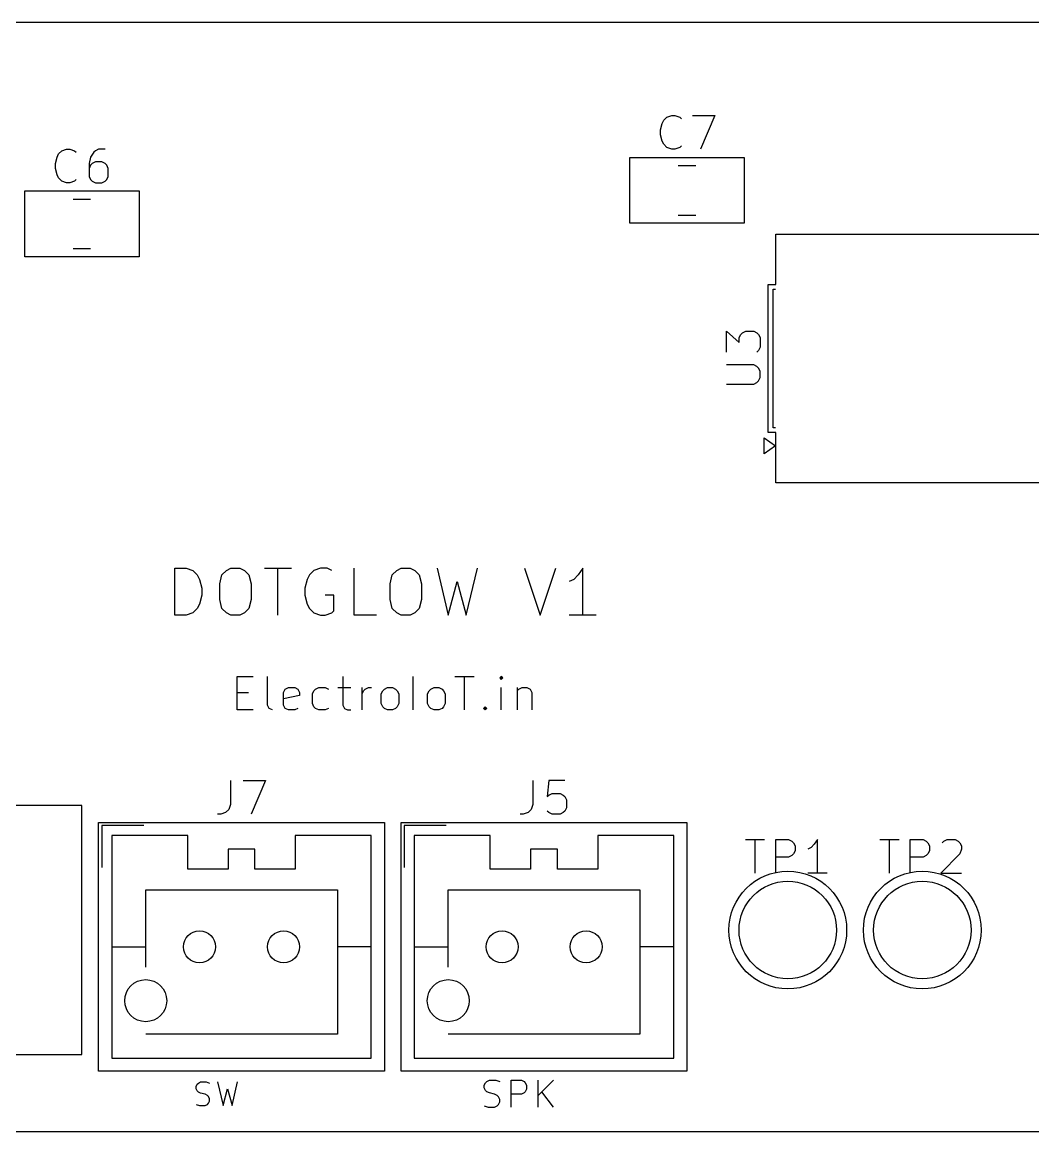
# Model space of a CAD drawing. Header units: millimetres. Extents: x -15 to 128, y -8 to 40.
# Drawn here: x 57.22 to 87.29, y 0 to 33 of the extents above; entities that cross this region are included whole.
import ezdxf

# ---------------------------------------------------------------- set-up
doc = ezdxf.new("R2010")
doc.units = ezdxf.units.MM
for name, color, linetype, true_color in [('Edge.Cuts', 254, 'CONTINUOUS', 0xd0d2cd), ('F.Courtyard', 6, 'CONTINUOUS', 0xff26e2), ('F.Silkscreen', 41, 'CONTINUOUS', 0xf2eda1), ('User.Drawings', 9, 'CONTINUOUS', 0xc2c2c2)]:
    doc.layers.add(name, color=color, linetype=linetype, true_color=true_color)

msp = doc.modelspace()

# ---------------------------------------------------------------- linework, layer by layer
at = {"layer": 'Edge.Cuts', "linetype": 'CONTINUOUS'}
for p, q in [((0, 33), (128, 33)), ((128, 0), (0, 0))]:
    msp.add_line(p, q, dxfattribs=at)
at = {"layer": 'Edge.Cuts'}
for centre, radius in [((62.5, 5.5), 0.475), ((65, 5.5), 0.475), ((71.5, 5.5), 0.475), ((74, 5.5), 0.475), ((60.9, 3.9), 0.624999), ((69.9, 3.9), 0.624999)]:
    msp.add_circle(centre, radius, dxfattribs=at)
at = {"layer": 'F.Courtyard', "linetype": 'CONTINUOUS'}
for p, q in [((75.3, 28.98), (78.7, 28.98)), ((75.3, 27.02), (75.3, 28.98)), ((78.7, 28.98), (78.7, 27.02)), ((57.3, 27.98), (60.7, 27.98)), ((57.3, 26.02), (57.3, 27.98)), ((60.7, 27.98), (60.7, 26.02)), ((78.7, 27.02), (75.3, 27.02)), ((79.64, 26.7), (88.36, 26.7)), ((79.64, 25.2), (79.64, 26.7)), ((60.7, 26.02), (57.3, 26.02)), ((79.42, 25.2), (79.64, 25.2)), ((79.42, 20.8), (79.42, 25.2)), ((79.64, 20.8), (79.42, 20.8)), ((79.64, 19.3), (79.64, 20.8)), ((88.36, 19.3), (79.64, 19.3)), ((59, 9.7), (49, 9.7)), ((59, 2.3), (59, 9.7)), ((59.5, 9.2), (68, 9.2)), ((59.5, 1.8), (59.5, 9.2)), ((68, 9.2), (68, 1.8)), ((68.5, 9.2), (77, 9.2)), ((68.5, 1.8), (68.5, 9.2)), ((77, 9.2), (77, 1.8)), ((49, 2.3), (59, 2.3)), ((68, 1.8), (59.5, 1.8)), ((77, 1.8), (68.5, 1.8))]:
    msp.add_line(p, q, dxfattribs=at)
at = {"layer": 'F.Courtyard'}
for centre, radius in [((80, 6), 1.75), ((84, 6), 1.75), ((62.5, 5.5), 0.475), ((65, 5.5), 0.475), ((71.5, 5.5), 0.475), ((74, 5.5), 0.475), ((60.9, 3.9), 0.624999), ((69.9, 3.9), 0.624999)]:
    msp.add_circle(centre, radius, dxfattribs=at)
at = {"layer": 'F.Silkscreen', "linetype": 'CONTINUOUS'}
for p, q in [((76.261905, 29.987086), (76.309524, 30.082324)), ((76.309524, 30.082324), (76.404762, 30.177562)), ((76.404762, 30.177562), (76.547619, 30.225181)), ((76.547619, 30.225181), (76.642857, 30.225181)), ((76.642857, 30.225181), (76.785714, 30.177562)), ((76.785714, 30.177562), (76.833333, 30.129943)), ((77.166667, 30.225181), (77.833333, 30.225181)), ((77.833333, 30.225181), (77.404762, 29.225181)), ((76.214286, 29.79661), (76.261905, 29.987086)), ((76.214286, 29.653753), (76.214286, 29.79661)), ((76.261905, 29.463277), (76.214286, 29.653753)), ((76.309524, 29.368039), (76.261905, 29.463277)), ((58.261905, 28.987086), (58.309524, 29.082324)), ((58.309524, 29.082324), (58.404762, 29.177562)), ((58.404762, 29.177562), (58.547619, 29.225181)), ((58.547619, 29.225181), (58.642857, 29.225181)), ((58.642857, 29.225181), (58.785714, 29.177562)), ((58.785714, 29.177562), (58.833333, 29.129943)), ((59.357143, 29.129943), (59.261905, 28.987086)), ((59.404762, 29.177562), (59.357143, 29.129943)), ((59.5, 29.225181), (59.404762, 29.177562)), ((59.690476, 29.225181), (59.5, 29.225181)), ((76.404762, 29.2728), (76.309524, 29.368039)), ((76.547619, 29.225181), (76.404762, 29.2728)), ((76.642857, 29.225181), (76.547619, 29.225181)), ((76.785714, 29.2728), (76.642857, 29.225181)), ((76.833333, 29.32042), (76.785714, 29.2728)), ((58.214286, 28.79661), (58.261905, 28.987086)), ((58.214286, 28.653753), (58.214286, 28.79661)), ((59.261905, 28.987086), (59.214286, 28.79661)), ((59.214286, 28.79661), (59.214286, 28.415658)), ((59.261905, 28.748991), (59.214286, 28.653753)), ((59.309524, 28.79661), (59.261905, 28.748991)), ((59.404762, 28.844229), (59.309524, 28.79661)), ((59.595238, 28.844229), (59.404762, 28.844229)), ((59.690476, 28.79661), (59.595238, 28.844229)), ((59.738095, 28.748991), (59.690476, 28.79661)), ((59.785714, 28.653753), (59.738095, 28.748991)), ((76.738748, 28.735), (77.261252, 28.735)), ((58.261905, 28.463277), (58.214286, 28.653753)), ((58.309524, 28.368039), (58.261905, 28.463277)), ((59.214286, 28.415658), (59.261905, 28.32042)), ((59.738095, 28.32042), (59.785714, 28.415658)), ((59.785714, 28.415658), (59.785714, 28.653753)), ((58.404762, 28.2728), (58.309524, 28.368039)), ((58.547619, 28.225181), (58.404762, 28.2728)), ((58.642857, 28.225181), (58.547619, 28.225181)), ((58.785714, 28.2728), (58.642857, 28.225181)), ((58.833333, 28.32042), (58.785714, 28.2728)), ((59.261905, 28.32042), (59.309524, 28.2728)), ((59.309524, 28.2728), (59.404762, 28.225181)), ((59.404762, 28.225181), (59.595238, 28.225181)), ((59.595238, 28.225181), (59.690476, 28.2728)), ((59.690476, 28.2728), (59.738095, 28.32042)), ((58.738748, 27.735), (59.261252, 27.735)), ((76.738748, 27.265), (77.261252, 27.265)), ((58.738748, 26.265), (59.261252, 26.265)), ((79.565, 25.06), (79.63, 25.06)), ((79.565, 20.94), (79.565, 25.06)), ((78.174819, 23.190477), (78.174819, 23.809524)), ((78.174819, 23.809524), (78.555771, 23.476191)), ((78.60339, 23.714286), (78.651009, 23.761905)), ((78.651009, 23.761905), (78.746247, 23.809524)), ((78.746247, 23.809524), (78.984342, 23.809524)), ((78.984342, 23.809524), (79.07958, 23.761905)), ((79.07958, 23.761905), (79.1272, 23.714286)), ((78.555771, 23.619048), (78.60339, 23.714286)), ((78.555771, 23.476191), (78.555771, 23.619048)), ((79.1272, 23.714286), (79.174819, 23.619048)), ((79.174819, 23.619048), (79.174819, 23.333334)), ((79.1272, 23.238096), (79.07958, 23.190477)), ((79.174819, 23.333334), (79.1272, 23.238096)), ((78.984342, 22.809524), (78.174819, 22.809524)), ((79.07958, 22.761905), (78.984342, 22.809524)), ((79.1272, 22.714286), (79.07958, 22.761905)), ((79.174819, 22.619048), (79.1272, 22.714286)), ((79.174819, 22.428572), (79.174819, 22.619048)), ((78.174819, 22.238096), (78.984342, 22.238096)), ((78.984342, 22.238096), (79.07958, 22.285715)), ((79.07958, 22.285715), (79.1272, 22.333334)), ((79.1272, 22.333334), (79.174819, 22.428572)), ((79.63, 20.94), (79.565, 20.94)), ((79.3, 20.16), (79.3, 20.64)), ((79.3, 20.64), (79.63, 20.4)), ((79.3, 20.16), (79.3, 20.64)), ((79.3, 20.64), (79.63, 20.4)), ((79.63, 20.4), (79.3, 20.16)), ((79.63, 20.4), (79.3, 20.16)), ((61.766666, 15.363254), (61.766666, 16.763254)), ((61.766666, 16.763254), (62.099999, 16.763254)), ((62.099999, 16.763254), (62.299999, 16.696587)), ((62.299999, 16.696587), (62.433333, 16.563254)), ((62.433333, 16.563254), (62.499999, 16.42992)), ((63.099999, 16.296587), (63.166666, 16.563254)), ((63.166666, 16.563254), (63.299999, 16.696587)), ((63.299999, 16.696587), (63.433333, 16.763254)), ((63.433333, 16.763254), (63.699999, 16.763254)), ((63.699999, 16.763254), (63.833333, 16.696587)), ((63.833333, 16.696587), (63.966666, 16.563254)), ((63.966666, 16.563254), (64.033333, 16.296587)), ((64.433333, 16.763254), (65.233333, 16.763254)), ((64.833333, 15.363254), (64.833333, 16.763254)), ((65.766667, 16.563254), (65.7, 16.42992)), ((65.9, 16.696587), (65.766667, 16.563254)), ((66.1, 16.763254), (65.9, 16.696587)), ((66.3, 16.763254), (66.1, 16.763254)), ((66.433333, 16.696587), (66.3, 16.763254)), ((67.1, 15.363254), (67.1, 16.763254)), ((68.166666, 16.296587), (68.233333, 16.563254)), ((68.233333, 16.563254), (68.366666, 16.696587)), ((68.366666, 16.696587), (68.5, 16.763254)), ((68.5, 16.763254), (68.766666, 16.763254)), ((68.766666, 16.763254), (68.9, 16.696587)), ((68.9, 16.696587), (69.033333, 16.563254)), ((69.033333, 16.563254), (69.1, 16.296587)), ((69.566667, 16.763254), (69.9, 15.363254)), ((70.433333, 15.363254), (70.766667, 16.763254)), ((72.166667, 16.763254), (72.633334, 15.363254)), ((72.633334, 15.363254), (73.1, 16.763254)), ((73.766667, 16.563254), (73.633334, 16.42992)), ((73.9, 16.763254), (73.766667, 16.563254)), ((73.9, 15.363254), (73.9, 16.763254)), ((62.499999, 16.42992), (62.566666, 16.163254)), ((63.099999, 15.82992), (63.099999, 16.296587)), ((64.033333, 16.296587), (64.033333, 15.82992)), ((65.7, 16.42992), (65.633333, 16.163254)), ((68.166666, 15.82992), (68.166666, 16.296587)), ((69.1, 16.296587), (69.1, 15.82992)), ((69.9, 15.363254), (70.166667, 16.363254)), ((70.166667, 16.363254), (70.433333, 15.363254)), ((73.633334, 16.42992), (73.5, 16.363254)), ((62.566666, 15.963254), (62.499999, 15.696587)), ((62.566666, 16.163254), (62.566666, 15.963254)), ((65.633333, 16.163254), (65.633333, 15.963254)), ((65.633333, 15.963254), (65.7, 15.696587)), ((66.5, 15.963254), (66.233333, 15.963254)), ((66.5, 15.496587), (66.5, 15.963254)), ((62.433333, 15.563254), (62.299999, 15.42992)), ((62.499999, 15.696587), (62.433333, 15.563254)), ((63.166666, 15.563254), (63.099999, 15.82992)), ((63.299999, 15.42992), (63.166666, 15.563254)), ((63.966666, 15.563254), (63.833333, 15.42992)), ((64.033333, 15.82992), (63.966666, 15.563254)), ((65.7, 15.696587), (65.766667, 15.563254)), ((65.766667, 15.563254), (65.9, 15.42992)), ((68.233333, 15.563254), (68.166666, 15.82992)), ((68.366666, 15.42992), (68.233333, 15.563254)), ((69.033333, 15.563254), (68.9, 15.42992)), ((69.1, 15.82992), (69.033333, 15.563254)), ((62.099999, 15.363254), (61.766666, 15.363254)), ((62.299999, 15.42992), (62.099999, 15.363254)), ((63.433333, 15.363254), (63.299999, 15.42992)), ((63.699999, 15.363254), (63.433333, 15.363254)), ((63.833333, 15.42992), (63.699999, 15.363254)), ((65.9, 15.42992), (66.1, 15.363254)), ((66.1, 15.363254), (66.233333, 15.363254)), ((66.233333, 15.363254), (66.433333, 15.42992)), ((66.433333, 15.42992), (66.5, 15.496587)), ((67.766667, 15.363254), (67.1, 15.363254)), ((68.5, 15.363254), (68.366666, 15.42992)), ((68.766666, 15.363254), (68.5, 15.363254)), ((68.9, 15.42992), (68.766666, 15.363254)), ((74.3, 15.363254), (73.5, 15.363254)), ((63.619047, 12.545181), (63.619047, 13.545181)), ((63.619047, 13.545181), (64.095237, 13.545181)), ((64.523809, 12.688039), (64.523809, 13.545181)), ((66.761905, 13.545181), (66.761905, 12.688039)), ((68.857144, 12.545181), (68.857144, 13.545181)), ((70.095239, 13.545181), (70.666667, 13.545181)), ((70.380953, 12.545181), (70.380953, 13.545181)), ((71.476191, 13.545181), (71.428572, 13.497562)), ((71.52381, 13.497562), (71.476191, 13.545181)), ((71.476191, 13.545181), (71.476191, 13.449943)), ((65.047619, 13.164229), (65.142857, 13.211848)), ((65.142857, 13.211848), (65.333333, 13.211848)), ((65.333333, 13.211848), (65.428571, 13.164229)), ((65.952381, 13.164229), (66.047619, 13.211848)), ((66.047619, 13.211848), (66.238095, 13.211848)), ((66.238095, 13.211848), (66.333333, 13.164229)), ((66.619048, 13.211848), (67, 13.211848)), ((67.333334, 12.545181), (67.333334, 13.211848)), ((67.428572, 13.164229), (67.52381, 13.211848)), ((67.52381, 13.211848), (67.619048, 13.211848)), ((68.000001, 13.164229), (68.095239, 13.211848)), ((68.095239, 13.211848), (68.238096, 13.211848)), ((68.238096, 13.211848), (68.333334, 13.164229)), ((69.380953, 13.164229), (69.476191, 13.211848)), ((69.476191, 13.211848), (69.619048, 13.211848)), ((69.619048, 13.211848), (69.714286, 13.164229)), ((71.428572, 13.497562), (71.476191, 13.449943)), ((71.476191, 13.449943), (71.52381, 13.497562)), ((71.476191, 12.545181), (71.476191, 13.211848)), ((71.952381, 13.211848), (71.952381, 12.545181)), ((72, 13.164229), (72.095238, 13.211848)), ((72.095238, 13.211848), (72.238095, 13.211848)), ((72.238095, 13.211848), (72.333333, 13.164229)), ((63.619047, 13.068991), (63.95238, 13.068991)), ((65, 13.068991), (65.047619, 13.164229)), ((65, 12.688039), (65, 13.068991)), ((65.47619, 12.973753), (65, 12.878515)), ((65.428571, 13.164229), (65.47619, 13.068991)), ((65.47619, 13.068991), (65.47619, 12.973753)), ((65.857143, 13.021372), (65.904762, 13.11661)), ((65.857143, 12.735658), (65.857143, 13.021372)), ((65.904762, 13.11661), (65.952381, 13.164229)), ((67.333334, 13.021372), (67.380953, 13.11661)), ((67.380953, 13.11661), (67.428572, 13.164229)), ((67.904763, 13.021372), (67.952382, 13.11661)), ((67.904763, 12.735658), (67.904763, 13.021372)), ((67.952382, 13.11661), (68.000001, 13.164229)), ((68.333334, 13.164229), (68.380953, 13.11661)), ((68.380953, 13.11661), (68.428572, 13.021372)), ((68.428572, 13.021372), (68.428572, 12.735658)), ((69.285715, 13.021372), (69.333334, 13.11661)), ((69.285715, 12.735658), (69.285715, 13.021372)), ((69.333334, 13.11661), (69.380953, 13.164229)), ((69.714286, 13.164229), (69.761905, 13.11661)), ((69.761905, 13.11661), (69.809524, 13.021372)), ((69.809524, 13.021372), (69.809524, 12.735658)), ((71.952381, 13.11661), (72, 13.164229)), ((72.333333, 13.164229), (72.380952, 13.068991)), ((72.380952, 13.068991), (72.380952, 12.545181)), ((64.095237, 12.545181), (63.619047, 12.545181)), ((64.571428, 12.5928), (64.523809, 12.688039)), ((64.666666, 12.545181), (64.571428, 12.5928)), ((65.047619, 12.5928), (65, 12.688039)), ((65.142857, 12.545181), (65.047619, 12.5928)), ((65.333333, 12.545181), (65.142857, 12.545181)), ((65.428571, 12.5928), (65.333333, 12.545181)), ((65.904762, 12.64042), (65.857143, 12.735658)), ((65.952381, 12.5928), (65.904762, 12.64042)), ((66.047619, 12.545181), (65.952381, 12.5928)), ((66.238095, 12.545181), (66.047619, 12.545181)), ((66.333333, 12.5928), (66.238095, 12.545181)), ((66.761905, 12.688039), (66.809524, 12.5928)), ((66.809524, 12.5928), (66.904762, 12.545181)), ((66.904762, 12.545181), (67, 12.545181)), ((67.952382, 12.64042), (67.904763, 12.735658)), ((68.000001, 12.5928), (67.952382, 12.64042)), ((68.095239, 12.545181), (68.000001, 12.5928)), ((68.238096, 12.545181), (68.095239, 12.545181)), ((68.333334, 12.5928), (68.238096, 12.545181)), ((68.380953, 12.64042), (68.333334, 12.5928)), ((68.428572, 12.735658), (68.380953, 12.64042)), ((69.333334, 12.64042), (69.285715, 12.735658)), ((69.380953, 12.5928), (69.333334, 12.64042)), ((69.476191, 12.545181), (69.380953, 12.5928)), ((69.619048, 12.545181), (69.476191, 12.545181)), ((69.714286, 12.5928), (69.619048, 12.545181)), ((69.761905, 12.64042), (69.714286, 12.5928)), ((69.809524, 12.735658), (69.761905, 12.64042)), ((70.952382, 12.5928), (71.000001, 12.64042)), ((71.000001, 12.545181), (70.952382, 12.5928)), ((71.000001, 12.64042), (71.04762, 12.5928)), ((71.000001, 12.64042), (71.000001, 12.545181)), ((71.04762, 12.5928), (71.000001, 12.545181)), ((63.416666, 10.445181), (63.416666, 9.730896)), ((63.797619, 10.445181), (64.464285, 10.445181)), ((64.464285, 10.445181), (64.035714, 9.445181)), ((72.416666, 10.445181), (72.416666, 9.730896)), ((72.892857, 10.445181), (72.845238, 9.968991)), ((73.369047, 10.445181), (72.892857, 10.445181)), ((72.845238, 9.968991), (72.892857, 10.01661)), ((72.892857, 10.01661), (72.988095, 10.064229)), ((72.988095, 10.064229), (73.22619, 10.064229)), ((73.22619, 10.064229), (73.321428, 10.01661)), ((73.321428, 10.01661), (73.369047, 9.968991)), ((73.369047, 9.968991), (73.416666, 9.873753)), ((63.369047, 9.588039), (63.273809, 9.4928)), ((63.416666, 9.730896), (63.369047, 9.588039)), ((72.369047, 9.588039), (72.273809, 9.4928)), ((72.416666, 9.730896), (72.369047, 9.588039)), ((73.416666, 9.635658), (73.369047, 9.54042)), ((73.416666, 9.873753), (73.416666, 9.635658)), ((63.130952, 9.445181), (63.035714, 9.445181)), ((63.273809, 9.4928), (63.130952, 9.445181)), ((72.130952, 9.445181), (72.035714, 9.445181)), ((72.273809, 9.4928), (72.130952, 9.445181)), ((72.892857, 9.4928), (72.845238, 9.54042)), ((72.988095, 9.445181), (72.892857, 9.4928)), ((73.22619, 9.445181), (72.988095, 9.445181)), ((73.321428, 9.4928), (73.22619, 9.445181)), ((73.369047, 9.54042), (73.321428, 9.4928)), ((59.59, 9.11), (59.59, 7.86)), ((60.84, 9.11), (59.59, 9.11)), ((68.59, 9.11), (68.59, 7.86)), ((69.84, 9.11), (68.59, 9.11)), ((59.89, 8.81), (59.89, 2.19)), ((62.15, 8.81), (59.89, 8.81)), ((62.15, 7.81), (62.15, 8.81)), ((65.35, 8.81), (65.35, 7.81)), ((67.61, 8.81), (65.35, 8.81)), ((67.61, 2.19), (67.61, 8.81)), ((68.89, 8.81), (68.89, 2.19)), ((71.15, 8.81), (68.89, 8.81)), ((71.15, 7.81), (71.15, 8.81)), ((74.35, 8.81), (74.35, 7.81)), ((76.61, 8.81), (74.35, 8.81)), ((76.61, 2.19), (76.61, 8.81)), ((78.738095, 8.693181), (79.309523, 8.693181)), ((79.023809, 7.693181), (79.023809, 8.693181)), ((79.642857, 7.693181), (79.642857, 8.693181)), ((79.642857, 8.693181), (80.023809, 8.693181)), ((80.023809, 8.693181), (80.119047, 8.645562)), ((80.119047, 8.645562), (80.166666, 8.597943)), ((80.166666, 8.597943), (80.214285, 8.502705)), ((80.880952, 8.693181), (80.785714, 8.550324)), ((80.880952, 7.693181), (80.880952, 8.693181)), ((82.738095, 8.693181), (83.309523, 8.693181)), ((83.023809, 7.693181), (83.023809, 8.693181)), ((83.642857, 7.693181), (83.642857, 8.693181)), ((83.642857, 8.693181), (84.023809, 8.693181)), ((84.023809, 8.693181), (84.119047, 8.645562)), ((84.119047, 8.645562), (84.166666, 8.597943)), ((84.166666, 8.597943), (84.214285, 8.502705)), ((84.595238, 8.597943), (84.642857, 8.645562)), ((84.642857, 8.645562), (84.738095, 8.693181)), ((84.738095, 8.693181), (84.97619, 8.693181)), ((84.97619, 8.693181), (85.071428, 8.645562)), ((85.071428, 8.645562), (85.119047, 8.597943)), ((85.119047, 8.597943), (85.166666, 8.502705)), ((63.35, 8.41), (63.35, 7.81)), ((64.15, 8.41), (63.35, 8.41)), ((64.15, 7.81), (64.15, 8.41)), ((72.35, 8.41), (72.35, 7.81)), ((73.15, 8.41), (72.35, 8.41)), ((73.15, 7.81), (73.15, 8.41)), ((80.166666, 8.26461), (80.119047, 8.216991)), ((80.214285, 8.359848), (80.166666, 8.26461)), ((80.214285, 8.502705), (80.214285, 8.359848)), ((80.690476, 8.455086), (80.595238, 8.407467)), ((80.785714, 8.550324), (80.690476, 8.455086)), ((84.166666, 8.26461), (84.119047, 8.216991)), ((84.214285, 8.359848), (84.166666, 8.26461)), ((84.214285, 8.502705), (84.214285, 8.359848)), ((85.119047, 8.26461), (84.547619, 7.693181)), ((85.166666, 8.407467), (85.119047, 8.26461)), ((85.166666, 8.502705), (85.166666, 8.407467)), ((80.023809, 8.169372), (79.642857, 8.169372)), ((80.119047, 8.216991), (80.023809, 8.169372)), ((84.023809, 8.169372), (83.642857, 8.169372)), ((84.119047, 8.216991), (84.023809, 8.169372)), ((63.35, 7.81), (62.15, 7.81)), ((65.35, 7.81), (64.15, 7.81)), ((72.35, 7.81), (71.15, 7.81)), ((74.35, 7.81), (73.15, 7.81)), ((81.166666, 7.693181), (80.595238, 7.693181)), ((84.547619, 7.693181), (85.166666, 7.693181)), ((60.9, 7.2), (66.6, 7.2)), ((60.9, 4.9), (60.9, 7.2)), ((66.6, 7.2), (66.6, 2.9)), ((69.9, 7.2), (75.6, 7.2)), ((69.9, 4.9), (69.9, 7.2)), ((75.6, 7.2), (75.6, 2.9)), ((59.89, 5.5), (60.9, 5.5)), ((67.61, 5.5), (66.6, 5.5)), ((68.89, 5.5), (69.9, 5.5)), ((76.61, 5.5), (75.6, 5.5)), ((66.6, 2.9), (60.9, 2.9)), ((75.6, 2.9), (69.9, 2.9)), ((59.89, 2.19), (67.61, 2.19)), ((68.89, 2.19), (76.61, 2.19)), ((62.4, 1.348294), (62.433333, 1.41496)), ((62.4, 1.281627), (62.4, 1.348294)), ((62.433333, 1.41496), (62.466667, 1.448294)), ((62.466667, 1.448294), (62.533333, 1.481627)), ((62.533333, 1.481627), (62.7, 1.481627)), ((62.7, 1.481627), (62.8, 1.448294)), ((63.033334, 1.481627), (63.2, 0.781627)), ((63.466667, 0.781627), (63.633334, 1.481627)), ((70.971428, 1.383764), (71.009524, 1.459955)), ((70.971428, 1.307574), (70.971428, 1.383764)), ((71.009524, 1.459955), (71.047619, 1.49805)), ((71.047619, 1.49805), (71.123809, 1.536145)), ((71.123809, 1.536145), (71.314286, 1.536145)), ((71.314286, 1.536145), (71.428571, 1.49805)), ((71.771429, 0.736145), (71.771429, 1.536145)), ((71.771429, 1.536145), (72.076191, 1.536145)), ((72.076191, 1.536145), (72.152381, 1.49805)), ((72.152381, 1.49805), (72.190476, 1.459955)), ((72.190476, 1.459955), (72.228572, 1.383764)), ((72.228572, 1.383764), (72.228572, 1.269479)), ((72.571429, 0.736145), (72.571429, 1.536145)), ((73.028572, 1.536145), (72.571429, 1.079002)), ((62.433333, 1.21496), (62.4, 1.281627)), ((62.466667, 1.181627), (62.433333, 1.21496)), ((62.533333, 1.148294), (62.466667, 1.181627)), ((62.666667, 1.11496), (62.533333, 1.148294)), ((62.733333, 1.081627), (62.666667, 1.11496)), ((62.766667, 1.048294), (62.733333, 1.081627)), ((62.8, 0.981627), (62.766667, 1.048294)), ((63.2, 0.781627), (63.333334, 1.281627)), ((63.333334, 1.281627), (63.466667, 0.781627)), ((71.009524, 1.231383), (70.971428, 1.307574)), ((71.047619, 1.193288), (71.009524, 1.231383)), ((71.123809, 1.155193), (71.047619, 1.193288)), ((71.27619, 1.117098), (71.123809, 1.155193)), ((71.352381, 1.079002), (71.27619, 1.117098)), ((71.390476, 1.040907), (71.352381, 1.079002)), ((71.428571, 0.964717), (71.390476, 1.040907)), ((72.076191, 1.117098), (71.771429, 1.117098)), ((72.152381, 1.155193), (72.076191, 1.117098)), ((72.190476, 1.193288), (72.152381, 1.155193)), ((72.228572, 1.269479), (72.190476, 1.193288)), ((73.028572, 0.736145), (72.685714, 1.193288)), ((62.4, 0.81496), (62.5, 0.781627)), ((62.5, 0.781627), (62.666667, 0.781627)), ((62.666667, 0.781627), (62.733333, 0.81496)), ((62.733333, 0.81496), (62.766667, 0.848294)), ((62.766667, 0.848294), (62.8, 0.91496)), ((62.8, 0.91496), (62.8, 0.981627)), ((70.971428, 0.77424), (71.085714, 0.736145)), ((71.085714, 0.736145), (71.27619, 0.736145)), ((71.27619, 0.736145), (71.352381, 0.77424)), ((71.352381, 0.77424), (71.390476, 0.812336)), ((71.390476, 0.812336), (71.428571, 0.888526)), ((71.428571, 0.888526), (71.428571, 0.964717))]:
    msp.add_line(p, q, dxfattribs=at)
at = {"layer": 'F.Silkscreen'}
for centre, radius in [((80, 6), 1.45), ((84, 6), 1.45), ((62.5, 5.5), 0.475), ((65, 5.5), 0.475), ((71.5, 5.5), 0.475), ((74, 5.5), 0.475), ((60.9, 3.9), 0.624999), ((69.9, 3.9), 0.624999)]:
    msp.add_circle(centre, radius, dxfattribs=at)
at = {"layer": 'User.Drawings'}
for centre, radius in [((62.5, 5.5), 0.475), ((65, 5.5), 0.475), ((71.5, 5.5), 0.475), ((74, 5.5), 0.475), ((60.9, 3.9), 0.624999), ((69.9, 3.9), 0.624999)]:
    msp.add_circle(centre, radius, dxfattribs=at)

doc.saveas('drawing.dxf')
